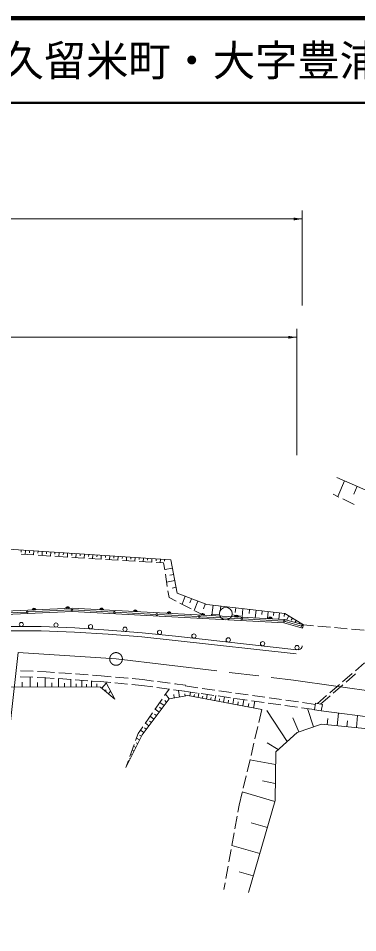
# Model space of a CAD drawing. Units: millimetres, scale not verified. Extents: x 40000 to 680000, y 20000 to 380000.
# Drawn here: x 436999 to 477172, y 271818 to 380000 of the extents above; entities that cross this region are included whole.
import ezdxf
from ezdxf.enums import TextEntityAlignment as Align

# ---------------------------------------------------------------- set-up
doc = ezdxf.new("R2010")
doc.units = ezdxf.units.MM
doc.header["$LTSCALE"] = 1000
doc.linetypes.add('CHAIN', pattern=[18.5, 12, -1.5, 3.5, -1.5])
for name, color, linetype, lineweight in [('M-BGD', 7, 'Continuous', 13), ('M-BMK', 2, 'CHAIN', 13), ('M-STR-HTXT', 7, 'Continuous', 13), ('M-TTL', 2, 'Continuous', 140), ('M-TTL-LINE', 7, 'Continuous', 50)]:
    doc.layers.add(name, color=color, linetype=linetype, lineweight=lineweight)
doc.layers.add('M-TTL-TXT', color=7, linetype='Continuous')
doc.styles.add('ＭＳ ゴシック', font='')
doc.styles.get('ＭＳ ゴシック').set_extended_font_data('MS Gothic')

# ---------------------------------------------------------------- blocks, each defined once
blk = doc.blocks.new('filled_arrow')
at = {"color": 0, "linetype": 'Continuous', "lineweight": -2}
blk.add_solid([(7.5, 1.25), (0, 0), (7.5, -1.25)], dxfattribs=at)

msp = doc.modelspace()

# ---------------------------------------------------------------- linework, layer by layer
at = {"layer": 'M-BGD'}
for p, q in [((474691, 325692), (486724, 320433)), ((475616, 325288), (474805, 323432)), ((477101, 324639), (476695, 323711)), ((474256, 323702), (474946, 323362)), ((475394, 323141), (476739, 322477)), ((455072, 315939), (432856, 317365)), ((437347, 317077), (437331, 316837)), ((437846, 317045), (437815, 316567)), ((438345, 317013), (438329, 316774)), ((438844, 316981), (438813, 316506)), ((437346, 316596), (438843, 316504)), ((439343, 316949), (439327, 316711)), ((439342, 316473), (440839, 316381)), ((439842, 316917), (439811, 316444)), ((440341, 316885), (440325, 316648)), ((440840, 316853), (440809, 316383)), ((441339, 316821), (441323, 316586)), ((441338, 316350), (442835, 316258)), ((441838, 316789), (441808, 316321)), ((442337, 316757), (442322, 316523)), ((442835, 316725), (442806, 316260)), ((443334, 316693), (443320, 316460)), ((443334, 316227), (444832, 316135)), ((443833, 316661), (443804, 316198)), ((444332, 316629), (444318, 316397)), ((444831, 316597), (444802, 316137)), ((445330, 316564), (445316, 316335)), ((445331, 316104), (446828, 316012)), ((445829, 316532), (445800, 316075)), ((446328, 316500), (446314, 316272)), ((446827, 316468), (446798, 316014)), ((447326, 316436), (447312, 316209)), ((447327, 315981), (448824, 315889)), ((447825, 316404), (447796, 315952)), ((448324, 316372), (448310, 316146)), ((448823, 316340), (448794, 315891)), ((449322, 316308), (449308, 316084)), ((449821, 316276), (449792, 315829)), ((450320, 316244), (450306, 316021)), ((450819, 316212), (450791, 315768)), ((451318, 316180), (451304, 315958)), ((451817, 316148), (451789, 315707)), ((452316, 316116), (452302, 315895)), ((452815, 316084), (452787, 315645)), ((453314, 316052), (453300, 315832)), ((453813, 316020), (453785, 315584)), ((454312, 315988), (454298, 315770)), ((455813, 311980), (455072, 315939)), ((449323, 315858), (450820, 315766)), ((451319, 315735), (452817, 315643)), ((453316, 315613), (454205, 315558)), ((454205, 315558), (454331, 314748)), ((455256, 314956), (454326, 314782)), ((454408, 314254), (454638, 312772)), ((455395, 314212), (454930, 314125)), ((455534, 313468), (454559, 313285)), ((455681, 312687), (455193, 312596)), ((454715, 312278), (454841, 311468)), ((459300, 310633), (455813, 311980)), ((456746, 311620), (456383, 310680)), ((454841, 311468), (455683, 311038)), ((456128, 310810), (457463, 310127)), ((457498, 311329), (457317, 310859)), ((458251, 311039), (457827, 309941)), ((459129, 310700), (458917, 310151)), ((468564, 309595), (459300, 310633)), ((460054, 310549), (459924, 309396)), ((427512, 309495), (443382, 310201)), ((427570, 309097), (443380, 309800)), ((432886, 309532), (437962, 309760)), ((438162, 309769), (443239, 309998)), ((443380, 309800), (468445, 308472)), ((443382, 310201), (468511, 308869)), ((443439, 309997), (448268, 309743)), ((448468, 309733), (453298, 309479)), ((453498, 309468), (458327, 309214)), ((457908, 309899), (458750, 309468)), ((460815, 309517), (459817, 309452)), ((460976, 310446), (460911, 309869)), ((462302, 309430), (463285, 309250)), ((462746, 310247), (462687, 309717)), ((463594, 310152), (463485, 309178)), ((464374, 310065), (464319, 309578)), ((465153, 309978), (465053, 309081)), ((465870, 309897), (465820, 309449)), ((466587, 309817), (466495, 308993)), ((467246, 309743), (467200, 309331)), ((467906, 309669), (467821, 308911)), ((468512, 309601), (468469, 309222)), ((470737, 308240), (468564, 309595)), ((458527, 309204), (463357, 308950)), ((463556, 308940), (468386, 308686)), ((468445, 308472), (470628, 307855)), ((468511, 308869), (470737, 308240)), ((468582, 308653), (470502, 308102)), ((469037, 309300), (468729, 308807)), ((469461, 309036), (469307, 308789)), ((469885, 308771), (469731, 308524)), ((470310, 308507), (470233, 308383)), ((439702, 308032), (435673, 308031)), ((435685, 307531), (439693, 307532)), ((439693, 307532), (443653, 307391)), ((443679, 307890), (439702, 308032)), ((443653, 307391), (447632, 307122)), ((447668, 307621), (443679, 307890)), ((451652, 307313), (447668, 307621)), ((455623, 306901), (451652, 307313)), ((470628, 307855), (470737, 308240)), ((470737, 308240), (471949, 308133)), ((472447, 308090), (473941, 307958)), ((474439, 307914), (475933, 307783)), ((476431, 307739), (477926, 307607)), ((447632, 307122), (451607, 306815)), ((451607, 306815), (455569, 306403)), ((455569, 306403), (469898, 304802)), ((469954, 305299), (455623, 306901)), ((470113, 305290), (469954, 305308)), ((470257, 305314), (470113, 305290)), ((470363, 305363), (470257, 305314)), ((470474, 305451), (470363, 305363)), ((470544, 305544), (470474, 305451)), ((470597, 305658), (470544, 305544)), ((470606, 305738), (470597, 305658)), ((477990, 303752), (476902, 302815)), ((438729, 302043), (437230, 302104)), ((438756, 302743), (437257, 302803)), ((438405, 300885), (438407, 302056)), ((440243, 301982), (439228, 302023)), ((440282, 302681), (439255, 302723)), ((440172, 300881), (440174, 301985)), ((441249, 301911), (440243, 301982)), ((441297, 302609), (440282, 302681)), ((443244, 301770), (441747, 301876)), ((441767, 300877), (441770, 301874)), ((443292, 302468), (441795, 302574)), ((445287, 302327), (443790, 302433)), ((446800, 302220), (445785, 302291)), ((448002, 302109), (446800, 302220)), ((449994, 301926), (448500, 302064)), ((451694, 301770), (450492, 301881)), ((476523, 302489), (475386, 301510)), ((475788, 301460), (476924, 302439)), ((435914, 300891), (446742, 300865)), ((437467, 300887), (437469, 301473)), ((439288, 300883), (439289, 301435)), ((440969, 300879), (440971, 301377)), ((442486, 300875), (442488, 301324)), ((443206, 300873), (443208, 301772)), ((445239, 301628), (443742, 301734)), ((443854, 300872), (443855, 301277)), ((444502, 300870), (444504, 301680)), ((445086, 300869), (445087, 301234)), ((445670, 300867), (445672, 301598)), ((446744, 301522), (445738, 301593)), ((446307, 300866), (446308, 301264)), ((446742, 300865), (448423, 299443)), ((447935, 301412), (446744, 301522)), ((446896, 300735), (447410, 301342)), ((448423, 299443), (447344, 301467)), ((449927, 301230), (448433, 301367)), ((451616, 301075), (450425, 301184)), ((452909, 300902), (451616, 301075)), ((452994, 301597), (451694, 301770)), ((454891, 300637), (453404, 300836)), ((454977, 301332), (453490, 301531)), ((456772, 301092), (455472, 301266)), ((455579, 301244), (455595, 301245)), ((458265, 300794), (456732, 301010)), ((475007, 301184), (473871, 300205)), ((474272, 300155), (475409, 301134)), ((447278, 300412), (447406, 300564)), ((447659, 300089), (447917, 300392)), ((454312, 299862), (454856, 300642)), ((454860, 299491), (454438, 300043)), ((454860, 299491), (457080, 299869)), ((456680, 300398), (455387, 300571)), ((455468, 299594), (455401, 299986)), ((456094, 299701), (455961, 300484)), ((458161, 300172), (456644, 300386)), ((456739, 299811), (456725, 300073)), ((457080, 299869), (465833, 298217)), ((457301, 299827), (457387, 300281)), ((457793, 299735), (457840, 299984)), ((458284, 299642), (458378, 300141)), ((460141, 299893), (458656, 300102)), ((460245, 300514), (458760, 300724)), ((458775, 299549), (458827, 299822)), ((459267, 299456), (459369, 300001)), ((460249, 299271), (460361, 299862)), ((462122, 299613), (460637, 299823)), ((462226, 300235), (460740, 300444)), ((461270, 299078), (461391, 299716)), ((464206, 299955), (462721, 300165)), ((466186, 299676), (464701, 299885)), ((473492, 299879), (472404, 298942)), ((472785, 298874), (473893, 299829)), ((451647, 295240), (454860, 299491)), ((453168, 298222), (454026, 299452)), ((454257, 298693), (453759, 299069)), ((454540, 299068), (454330, 299296)), ((459758, 299364), (459814, 299659)), ((460760, 299174), (460820, 299494)), ((461821, 298974), (461887, 299319)), ((462373, 298870), (462503, 299559)), ((464102, 299333), (462617, 299543)), ((462968, 298758), (463039, 299130)), ((463564, 298645), (463704, 299390)), ((464207, 298524), (464283, 298926)), ((466083, 299054), (464597, 299264)), ((464851, 298402), (465002, 299206)), ((468063, 298774), (466578, 298984)), ((468167, 299396), (466682, 299606)), ((470043, 298495), (468558, 298705)), ((470147, 299117), (468662, 299326)), ((472176, 298830), (470642, 299047)), ((472194, 298979), (472054, 298199)), ((472995, 298836), (472194, 298979)), ((472856, 298056), (472995, 298836)), ((452024, 296581), (452882, 297812)), ((453352, 297496), (453118, 297673)), ((453654, 297895), (453186, 298248)), ((453955, 298294), (453706, 298482)), ((465833, 298217), (465469, 296688)), ((468806, 294432), (466426, 298088)), ((472056, 298211), (470538, 298425)), ((471956, 296168), (471224, 298343)), ((472054, 298199), (472856, 298056)), ((472856, 298056), (481390, 296947)), ((474750, 296304), (474897, 297791)), ((452448, 296299), (452041, 296606)), ((452749, 296698), (452531, 296863)), ((453051, 297097), (452614, 297427)), ((470216, 295583), (469487, 297238)), ((469997, 295509), (472904, 296486)), ((472904, 296486), (498555, 293955)), ((473561, 296421), (473635, 297165)), ((475884, 296192), (475954, 296901)), ((477017, 296080), (477157, 297497)), ((450886, 294549), (451194, 295392)), ((451194, 295392), (451738, 296171)), ((451845, 295502), (451469, 295786)), ((452146, 295900), (451943, 296054)), ((465353, 296202), (465005, 294743)), ((467462, 293217), (469997, 295509)), ((449720, 291359), (451647, 295240)), ((451126, 294190), (450944, 294280)), ((451348, 294638), (450985, 294818)), ((451571, 295086), (451360, 295191)), ((464889, 294256), (464542, 292797)), ((467771, 293496), (466459, 294275)), ((450200, 292671), (450715, 294080)), ((450681, 293294), (450549, 293360)), ((450904, 293742), (450639, 293874)), ((467398, 287446), (467462, 293217)), ((449720, 291359), (450028, 292201)), ((450236, 292399), (450154, 292440)), ((450459, 292847), (450294, 292929)), ((464426, 292311), (464078, 290852)), ((467445, 291711), (464411, 292251)), ((463962, 290365), (463614, 288906)), ((467421, 289469), (465904, 289802)), ((463499, 288420), (463134, 286891)), ((467372, 287357), (463512, 288478)), ((463134, 286891), (462989, 286088)), ((464243, 276577), (467398, 287446)), ((462900, 285596), (462632, 284120)), ((466476, 284269), (464546, 284830)), ((462543, 283628), (462275, 282152)), ((462186, 281660), (461919, 280184)), ((465580, 281181), (462273, 282141)), ((461830, 279692), (461562, 278216)), ((464812, 278535), (463158, 279015)), ((461473, 277724), (461328, 276921)), ((461328, 276921), (461345, 277026))]:
    msp.add_line(p, q, dxfattribs=at)
for centre, radius in [((438062, 309765), 100), ((443339, 310002), 100), ((448368, 309738), 100), ((453398, 309474), 100), ((461564, 309565), 750), ((437360, 308282), 250), ((441459, 308220), 250), ((458427, 309209), 100), ((463457, 308945), 100), ((468486, 308680), 100), ((445552, 308014), 250), ((449635, 307719), 250), ((453715, 307350), 250), ((470598, 308074), 100), ((457785, 306910), 250), ((461850, 306456), 250), ((465916, 306002), 250), ((469982, 305547), 250)]:
    msp.add_circle(centre, radius, dxfattribs=at)
for centre, radius, start, end in [((438866, 309944), 256, 15.22774, 169.86697), ((438866, 309944), 205, 18.47304, 166.62168), ((438866, 309944), 154, 24.00748, 161.08723), ((438866, 309944), 102, 35.83075, 149.26397), ((438866, 309944), 100, 36.77622, 148.31849), ((442862, 310121), 256, 15.22774, 169.86697), ((442862, 310121), 205, 18.47304, 166.62168), ((442862, 310121), 154, 24.00748, 161.08723), ((442862, 310121), 102, 35.83075, 149.26397), ((442862, 310121), 100, 36.77622, 148.31849), ((446851, 309961), 256, 9.64651, 164.28574), ((446851, 309961), 205, 12.89181, 161.04045), ((446851, 309961), 154, 18.42626, 155.506), ((446851, 309961), 102, 30.24952, 143.68274), ((446851, 309961), 100, 31.19499, 142.73726), ((450846, 309749), 256, 9.64651, 164.28574), ((450846, 309749), 205, 12.89181, 161.04045), ((450846, 309749), 154, 18.42626, 155.506), ((450846, 309749), 102, 30.24952, 143.68274), ((450846, 309749), 100, 31.19499, 142.73726), ((454840, 309537), 256, 9.64651, 164.28574), ((454840, 309537), 205, 12.89181, 161.04045), ((454840, 309537), 154, 18.42626, 155.506), ((454840, 309537), 102, 30.24952, 143.68274), ((454840, 309537), 100, 31.19499, 142.73726), ((458834, 309326), 256, 9.64651, 164.28574), ((458834, 309326), 205, 12.89181, 161.04045), ((458834, 309326), 154, 18.42626, 155.506), ((458834, 309326), 102, 30.24952, 143.68274), ((458834, 309326), 100, 31.19499, 142.73726), ((462829, 309114), 256, 9.64651, 164.28574), ((462829, 309114), 205, 12.89181, 161.04045), ((462829, 309114), 154, 18.42626, 155.506), ((462829, 309114), 102, 30.24952, 143.68274), ((462829, 309114), 100, 31.19499, 142.73726), ((466823, 308902), 256, 9.64651, 164.28574), ((466823, 308902), 205, 12.89181, 161.04045), ((466823, 308902), 154, 18.42626, 155.506), ((466823, 308902), 102, 30.24952, 143.68274), ((466823, 308902), 100, 31.19499, 142.73726)]:
    msp.add_arc(centre, radius, start, end, dxfattribs=at)
at = {"layer": 'M-BMK'}
for p, q in [((436999, 304958), (448570, 304204)), ((448570, 304204), (469553, 301707)), ((469553, 301707), (492685, 298401))]:
    msp.add_line(p, q, dxfattribs=at)
msp.add_circle((448570, 304204), 750, dxfattribs=at)
at = {"layer": 'M-STR-HTXT'}
for p, q in [((470598, 346002), (470598, 357259)), ((375451, 356259), (470598, 356259)), ((469954, 328303), (469954, 343262)), ((378184, 342262), (469954, 342262)), ((433256, 271818), (436999, 304958))]:
    msp.add_line(p, q, dxfattribs=at)
at = {"layer": 'M-TTL'}
msp.add_line((680000, 380000), (40000, 380000), dxfattribs=at)
at = {"layer": 'M-TTL-LINE'}
msp.add_line((40000, 370000), (680000, 370000), dxfattribs=at)

# ---------------------------------------------------------------- block references
at = {"layer": 'M-STR-HTXT', "xscale": 133, "yscale": 133, "rotation": 180}
for p in [(470598, 356259), (469954, 342262)]:
    msp.add_blockref('filled_arrow', p, dxfattribs=at)

# ---------------------------------------------------------------- texts
at = {"layer": 'M-TTL-TXT', "style": 'ＭＳ ゴシック'}
msp.add_text('下関市長府野久留米町・大字豊浦村', height=3666, dxfattribs=at).set_placement((405024, 375000), align=Align.MIDDLE_LEFT)

doc.saveas('drawing.dxf')
